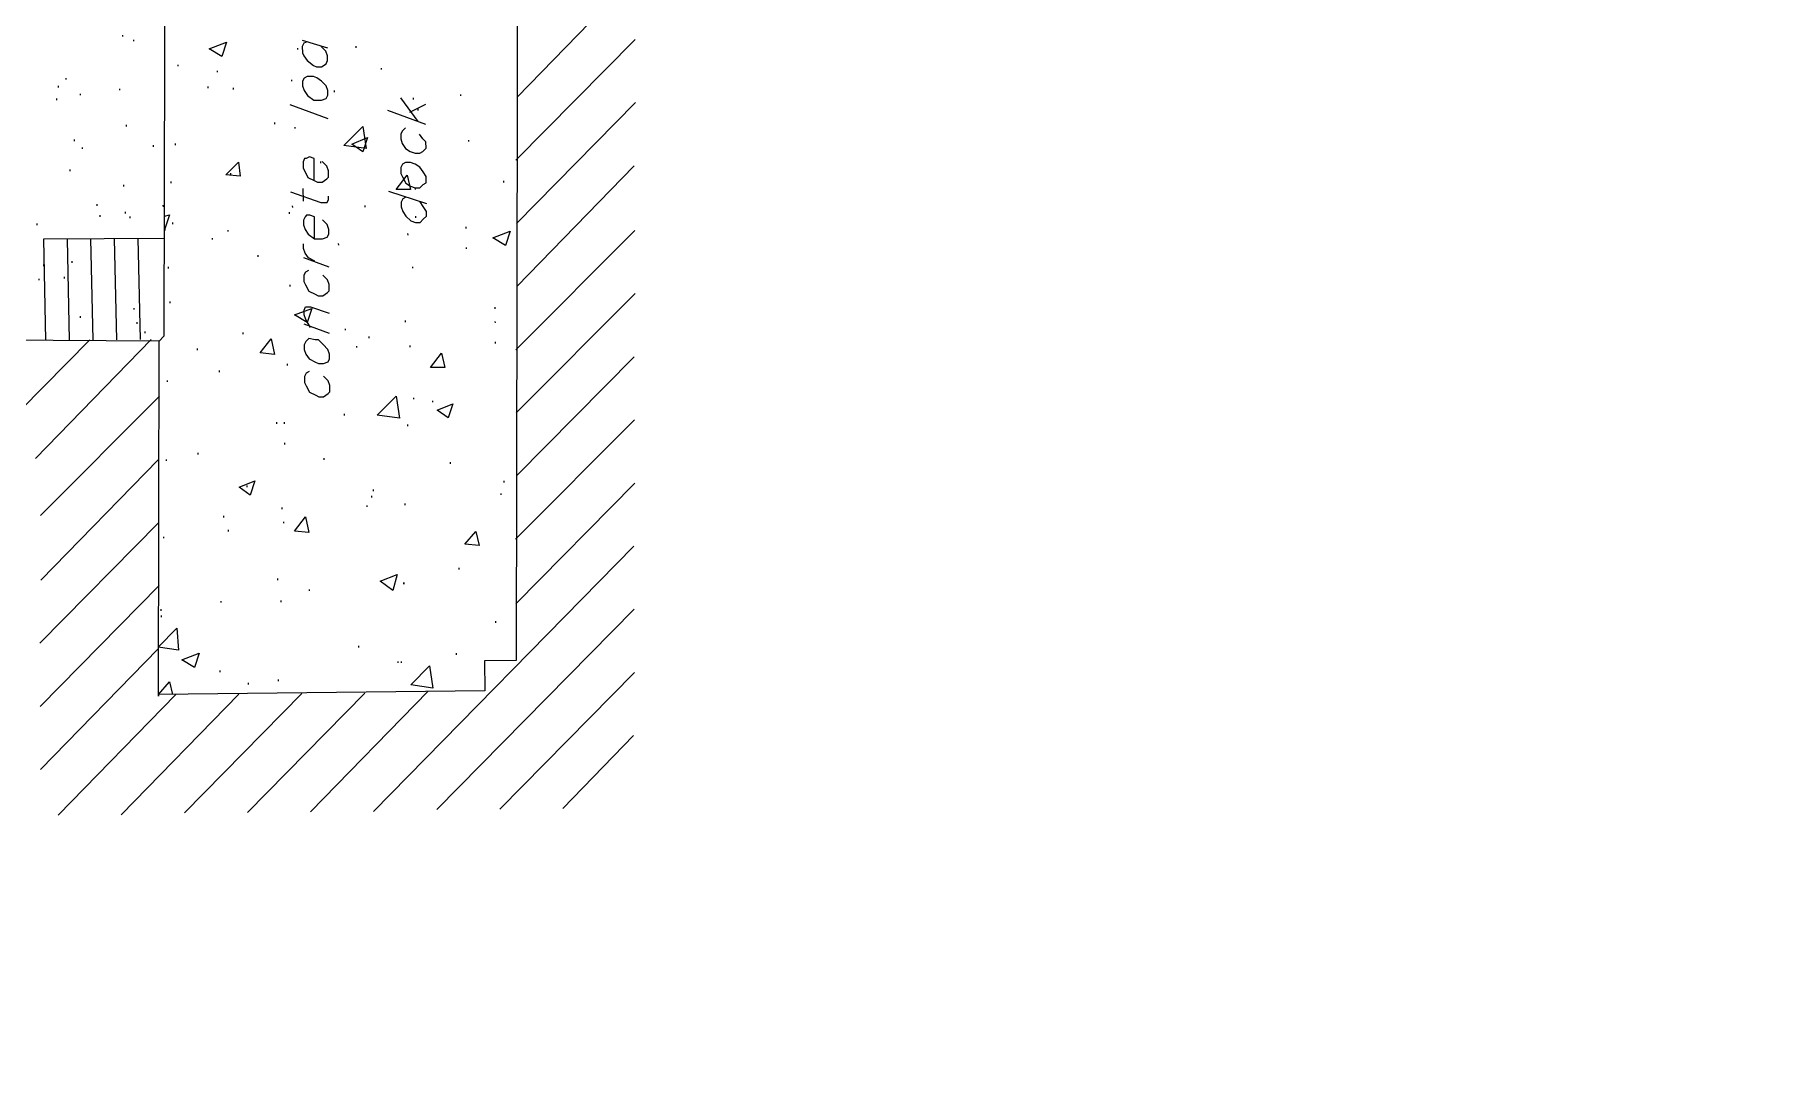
# Model space of a CAD drawing. Header units: inches. Extents: x -5728 to 15181, y 9834 to 15140.
# Drawn here: x 3914 to 4789, y 11093 to 11621 of the extents above; entities that cross this region are included whole.
import ezdxf

# ---------------------------------------------------------------- set-up
doc = ezdxf.new("R2010")
doc.units = ezdxf.units.IN
doc.header["$MEASUREMENT"] = 0
doc.linetypes.add('IMPORT-DASHEDX2 _4_', pattern=[0.1125, 0.075, -0.0375])
doc.layers.add('PDF_Geometry', color=1, linetype='Continuous', lineweight=9)
doc.layers.add('site plan converted for PDF_dwg', color=1, linetype='Continuous', lineweight=9)

# ---------------------------------------------------------------- blocks, each defined once
blk = doc.blocks.new('site plan converted for PDF_dwg-1480341-SITE PLAN')
at = {"layer": 'PDF_Geometry', "color": 155, "lineweight": 15}
for p, q in [((2026.52, 1725.8), (2086.52, 1786.6)), ((1826.52, 1758.6), (1826.52, 1757.8)), ((1832.12, 1756.2), (1832.12, 1755.4)), ((1915.32, 1751.4), (1915.32, 1750.6)), ((1917.72, 1755.4), (1930.52, 1751.4)), ((1944.92, 1752.2), (1944.92, 1751.4)), ((2025.72, 1693.8), (2086.52, 1754.6)), ((1854.52, 1743.4), (1854.52, 1742.6)), ((1793.72, 1733), (1793.72, 1732.2)), ((1797.72, 1737), (1797.72, 1736.2)), ((1874.52, 1740.2), (1874.52, 1739.4)), ((1912.12, 1735.4), (1912.12, 1734.6)), ((1957.72, 1741), (1957.72, 1740.2)), ((1792.92, 1726.6), (1792.92, 1725.8)), ((1804.92, 1729), (1804.92, 1728.2)), ((1824.92, 1731.4), (1824.92, 1730.6)), ((1869.72, 1732.2), (1869.72, 1731.4)), ((1882.52, 1731.4), (1882.52, 1730.6)), ((1933.72, 1729.8), (1933.72, 1729)), ((1967.32, 1725.8), (1976.12, 1713.8)), ((1973.72, 1725.8), (1973.72, 1725)), ((1997.72, 1727.4), (1997.72, 1726.6)), ((1930.52, 1715.4), (1911.32, 1722.6)), ((1980.12, 1712.2), (1960.92, 1719.4)), ((1972.12, 1718.6), (1980.12, 1722.6)), ((1976.12, 1720.2), (1976.12, 1719.4)), ((2025.72, 1661.8), (2086.52, 1722.6)), ((1828.12, 1713), (1828.12, 1712.2)), ((1903.32, 1713.8), (1903.32, 1713)), ((1913.72, 1711.4), (1913.72, 1710.6)), ((1801.72, 1705.8), (1801.72, 1705)), ((1805.72, 1701.8), (1805.72, 1701)), ((1841.72, 1702.6), (1841.72, 1701.8)), ((1852.92, 1703.4), (1852.92, 1702.6)), ((2001.72, 1704.2), (2001.72, 1703.4)), ((1799.32, 1690.6), (1799.32, 1689.8)), ((1926.52, 1693.8), (1926.52, 1693)), ((2025.72, 1629.8), (2085.72, 1690.6)), ((1826.52, 1682.6), (1826.52, 1681.8)), ((1850.52, 1684.2), (1850.52, 1683.4)), ((1880.92, 1688.2), (1880.92, 1687.4)), ((1917.72, 1673.8), (1917.72, 1680.2)), ((1974.52, 1680.2), (1974.52, 1679.4)), ((2019.32, 1683.4), (2019.32, 1682.6)), ((1812.92, 1673), (1812.92, 1672.2)), ((1846.52, 1672.2), (1846.52, 1671.4)), ((1912.12, 1671.4), (1912.12, 1670.6)), ((1948.92, 1671.4), (1948.92, 1670.6)), ((1960.92, 1678.6), (1980.12, 1672.2)), ((1782.52, 1663.4), (1782.52, 1662.6)), ((1814.52, 1667.4), (1814.52, 1666.6)), ((1827.32, 1669), (1827.32, 1668.2)), ((1829.72, 1666.6), (1829.72, 1665.8)), ((1851.32, 1663.4), (1851.32, 1662.6)), ((1910.52, 1668.2), (1910.52, 1667.4)), ((1974.52, 1665.8), (1974.52, 1665)), ((1797.72, 1655.4), (1798.52, 1604.2)), ((1809.72, 1655.4), (1810.52, 1604.2)), ((1821.72, 1655.4), (1822.52, 1604.2)), ((1833.72, 1655.4), (1834.52, 1604.2)), ((1871.32, 1655.4), (1871.32, 1654.6)), ((1879.32, 1659.4), (1879.32, 1658.6)), ((1970.52, 1657), (1970.52, 1656.2)), ((2000.12, 1660.2), (2000.12, 1659.4)), ((2024.92, 1597.8), (2085.72, 1657.8)), ((1894.52, 1646.6), (1894.52, 1645.8)), ((1930.52, 1640.2), (1917.72, 1645)), ((1935.32, 1652.2), (1935.32, 1651.4)), ((2000.12, 1649.8), (2000.12, 1649)), ((1785.72, 1642.6), (1785.72, 1641.8)), ((1796.12, 1636.2), (1796.12, 1635.4)), ((1800.12, 1644.2), (1800.12, 1643.4)), ((1848.92, 1641), (1848.92, 1640.2)), ((1972.92, 1640.2), (1972.92, 1639.4)), ((1783.32, 1635.4), (1783.32, 1634.6)), ((1910.52, 1631.4), (1910.52, 1630.6)), ((1831.32, 1620.2), (1831.32, 1619.4)), ((1849.72, 1623.4), (1849.72, 1622.6)), ((2014.52, 1619.4), (2014.52, 1618.6)), ((2024.92, 1565.8), (2085.72, 1625.8)), ((1804.12, 1616.2), (1804.12, 1615.4)), ((1832.92, 1613), (1832.92, 1612.2)), ((1930.52, 1606.6), (1917.72, 1611.4)), ((1968.92, 1613), (1968.92, 1612.2)), ((2014.52, 1612.2), (2014.52, 1611.4)), ((1749.72, 1545), (1808.92, 1604.2)), ((1780.92, 1544.2), (1840.12, 1604.2)), ((1836.92, 1608.2), (1836.92, 1607.4)), ((1886.52, 1607.4), (1886.52, 1606.6)), ((1938.52, 1609), (1938.52, 1608.2)), ((1950.52, 1605), (1950.52, 1604.2)), ((2014.52, 1601.8), (2014.52, 1601)), ((1863.32, 1599.4), (1863.32, 1598.6)), ((1944.12, 1600.2), (1944.12, 1599.4)), ((1971.32, 1600.2), (1971.32, 1599.4)), ((2024.92, 1533.8), (2084.92, 1593.8)), ((1874.52, 1588.2), (1874.52, 1587.4)), ((1908.92, 1591.4), (1908.92, 1590.6)), ((1783.32, 1515.4), (1844.12, 1575.4)), ((1848.12, 1583.4), (1848.12, 1582.6)), ((1972.92, 1573.8), (1972.92, 1573)), ((1982.52, 1572.2), (1982.52, 1571.4)), ((1903.32, 1561.8), (1903.32, 1561)), ((1907.32, 1561.8), (1907.32, 1561)), ((1937.72, 1565.8), (1937.72, 1565)), ((1969.72, 1560.2), (1969.72, 1559.4)), ((2024.12, 1501.8), (2084.92, 1561.8)), ((1907.32, 1551.4), (1907.32, 1550.6)), ((1783.32, 1482.6), (1843.32, 1543.4)), ((1847.32, 1543.4), (1847.32, 1542.6)), ((1863.32, 1546.6), (1863.32, 1545.8)), ((1927.32, 1543.4), (1927.32, 1542.6)), ((1991.32, 1541), (1991.32, 1540.2)), ((2018.52, 1531.4), (2018.52, 1530.6)), ((1888.12, 1529.8), (1888.12, 1529)), ((1951.32, 1524.2), (1951.32, 1523.4)), ((1952.12, 1527.4), (1952.12, 1526.6)), ((2016.92, 1525), (2016.92, 1524.2)), ((2024.12, 1469), (2084.92, 1529.8)), ((1876.12, 1514.6), (1876.12, 1513.8)), ((1905.72, 1518.6), (1905.72, 1517.8)), ((1948.92, 1519.4), (1948.92, 1518.6)), ((1968.12, 1520.2), (1968.12, 1519.4)), ((1782.52, 1450.6), (1843.32, 1511.4)), ((1878.52, 1507.4), (1878.52, 1506.6)), ((1906.52, 1511.4), (1906.52, 1510.6)), ((1845.72, 1504.2), (1845.72, 1503.4)), ((1951.32, 1364.2), (2084.12, 1497.8)), ((1782.52, 1418.6), (1843.32, 1479.4)), ((1903.32, 1482.6), (1903.32, 1481.8)), ((1995.32, 1487.4), (1995.32, 1486.6)), ((1874.52, 1471.4), (1874.52, 1470.6)), ((1904.92, 1471.4), (1904.92, 1470.6)), ((1919.32, 1477), (1919.32, 1476.2)), ((1844.12, 1467.4), (1844.12, 1466.6)), ((1844.12, 1464.2), (1844.12, 1463.4)), ((1983.32, 1365), (2084.12, 1465.8)), ((2013.72, 1460.2), (2013.72, 1459.4)), ((1782.52, 1386.6), (1842.52, 1447.4)), ((1944.12, 1448.2), (1944.12, 1447.4)), ((1993.72, 1444.2), (1993.72, 1443.4)), ((1873.72, 1436.2), (1873.72, 1435.4)), ((1964.12, 1440.2), (1964.12, 1439.4)), ((1965.72, 1440.2), (1965.72, 1439.4)), ((1888.12, 1429.8), (1888.12, 1429)), ((1903.32, 1431.4), (1903.32, 1430.6)), ((2015.32, 1365), (2084.12, 1433.8)), ((1791.32, 1363.4), (1851.32, 1424.2)), ((1823.32, 1363.4), (1883.32, 1424.2)), ((1855.32, 1364.2), (1915.32, 1424.2)), ((1887.32, 1364.2), (1947.32, 1424.2)), ((1919.32, 1364.2), (1979.32, 1425)), ((2047.32, 1365), (2083.32, 1401.8))]:
    blk.add_line(p, q, dxfattribs=at)
at = {"layer": 'PDF_Geometry', "color": 165, "lineweight": 25, "flags": 128}
blk.add_lwpolyline([(3471.32, 1902.6), (2028.12, 1914.6), (2024.12, 1440.2), (2008.12, 1440.2), (2008.12, 1425), (1842.52, 1424.2), (1844.12, 1603.4), (1278.52, 1610.6), (1220.92, 1562.6), (1217.72, 1154.6), (1384.12, 928.2), (2006.52, 928.2), (2005.72, 785), (1828.92, 787.4), (1827.32, 526.6), (3939.32, 504.2)], dxfattribs=at)
at = {"layer": 'PDF_Geometry', "color": 155, "lineweight": 15, "flags": 128}
for points in [[(2038.52, 1967.4), (1849.72, 1969.8), (1846.52, 1605.8), (1844.12, 1603.4)], [(1920.12, 1754.6), (1918.52, 1753.8), (1917.72, 1752.2), (1917.72, 1749), (1918.52, 1747.4), (1920.12, 1745), (1923.32, 1742.6), (1924.92, 1741.8), (1927.32, 1741.8), (1929.72, 1743.4), (1930.52, 1745), (1930.52, 1747.4), (1929.72, 1749.8), (1927.32, 1752.2)], [(1969.72, 1710.6), (1968.12, 1709), (1967.32, 1707.4), (1967.32, 1705), (1968.12, 1702.6), (1969.72, 1700.2), (1972.12, 1698.6), (1974.52, 1697.8), (1976.92, 1697.8), (1978.52, 1698.6), (1980.12, 1700.2), (1980.12, 1703.4), (1978.52, 1705), (1976.92, 1707.4)], [(1923.32, 1684.2), (1923.32, 1695.4), (1920.92, 1696.2), (1919.32, 1695.4), (1918.52, 1695.4), (1917.72, 1693.8), (1917.72, 1690.6), (1918.52, 1689), (1920.12, 1685.8), (1923.32, 1684.2), (1924.92, 1683.4), (1927.32, 1683.4), (1929.72, 1685), (1930.52, 1685.8), (1930.52, 1689), (1929.72, 1691.4), (1927.32, 1693.8)], [(1911.32, 1678.6), (1926.52, 1673), (1929.72, 1673), (1930.52, 1674.6), (1930.52, 1676.2)], [(1969.72, 1675.4), (1968.12, 1674.6), (1967.32, 1673), (1967.32, 1670.6), (1968.12, 1668.2), (1969.72, 1665.8), (1972.12, 1663.4), (1974.52, 1662.6), (1976.92, 1662.6), (1978.52, 1664.2), (1980.12, 1665.8), (1980.12, 1668.2), (1978.52, 1670.6), (1976.92, 1673)], [(1847.32, 1666.6), (1849.72, 1667.4), (1847.32, 1660.2), (1847.32, 1659.4)], [(1923.32, 1654.6), (1923.32, 1665.8), (1920.92, 1666.6), (1919.32, 1666.6), (1918.52, 1665.8), (1917.72, 1664.2), (1917.72, 1661.8), (1918.52, 1659.4), (1920.12, 1657), (1923.32, 1654.6), (1927.32, 1654.6), (1929.72, 1655.4), (1930.52, 1657), (1930.52, 1659.4), (1929.72, 1661.8), (1927.32, 1664.2)], [(1847.32, 1655.4), (1785.72, 1655.4), (1786.52, 1604.2)], [(1923.32, 1643.4), (1920.12, 1645), (1918.52, 1647.4), (1917.72, 1649.8), (1917.72, 1652.2)], [(1920.12, 1638.6), (1918.52, 1637.8), (1917.72, 1636.2), (1917.72, 1633), (1918.52, 1631.4), (1920.12, 1628.2), (1923.32, 1626.6), (1924.92, 1625.8), (1927.32, 1625.8), (1929.72, 1627.4), (1930.52, 1628.2), (1930.52, 1631.4), (1929.72, 1633.8), (1927.32, 1636.2)], [(1920.92, 1609.8), (1918.52, 1613.8), (1917.72, 1616.2), (1917.72, 1618.6), (1918.52, 1620.2), (1920.92, 1620.2), (1930.52, 1617)], [(1920.12, 1587.4), (1918.52, 1586.6), (1917.72, 1585), (1917.72, 1581.8), (1918.52, 1580.2), (1920.12, 1577), (1923.32, 1575.4), (1924.92, 1574.6), (1927.32, 1574.6), (1929.72, 1576.2), (1930.52, 1577), (1930.52, 1580.2), (1929.72, 1582.6), (1927.32, 1585)], [(1842.52, 1424.2), (1842.52, 1423.4), (1842.52, 1424.2), (1848.12, 1430.6), (1849.72, 1424.2)]]:
    blk.add_lwpolyline(points, dxfattribs=at)
for points in [[(1879.32, 1754.6), (1876.92, 1747.4), (1870.52, 1751.4)], [(1917.72, 1732.2), (1918.52, 1729.8), (1920.12, 1727.4), (1923.32, 1725), (1927.32, 1725), (1929.72, 1725.8), (1930.52, 1727.4), (1930.52, 1729.8), (1929.72, 1732.2), (1927.32, 1734.6), (1924.92, 1736.2), (1923.32, 1737), (1920.12, 1737), (1918.52, 1736.2), (1917.72, 1734.6)], [(1949.72, 1700.2), (1938.52, 1701.8), (1948.12, 1711.4)], [(1950.52, 1705.8), (1948.12, 1698.6), (1942.52, 1702.6)], [(1884.92, 1693.8), (1885.72, 1686.6), (1878.52, 1687.4)], [(1967.32, 1687.4), (1968.12, 1685.8), (1969.72, 1682.6), (1972.12, 1681), (1974.52, 1680.2), (1976.92, 1680.2), (1978.52, 1681.8), (1980.12, 1682.6), (1980.12, 1685.8), (1978.52, 1688.2), (1976.92, 1690.6), (1974.52, 1692.2), (1972.12, 1693), (1969.72, 1693), (1968.12, 1692.2), (1967.32, 1690.6)], [(1970.52, 1686.6), (1972.12, 1679.4), (1964.92, 1679.4)], [(2022.52, 1657.8), (2020.12, 1650.6), (2013.72, 1654.6)], [(1921.72, 1619.4), (1919.32, 1612.2), (1912.92, 1616.2)], [(1900.92, 1604.2), (1902.52, 1596.2), (1895.32, 1597)], [(1917.72, 1598.6), (1918.52, 1596.2), (1920.12, 1593.8), (1923.32, 1592.2), (1924.92, 1591.4), (1927.32, 1591.4), (1929.72, 1592.2), (1930.52, 1593.8), (1930.52, 1596.2), (1929.72, 1598.6), (1927.32, 1601), (1924.92, 1603.4), (1923.32, 1603.4), (1920.12, 1604.2), (1918.52, 1602.6), (1917.72, 1601)], [(1987.32, 1596.2), (1988.92, 1589), (1981.72, 1589)], [(1965.72, 1563.4), (1954.52, 1565), (1964.12, 1574.6)], [(1992.92, 1570.6), (1990.52, 1563.4), (1984.92, 1567.4)], [(1892.12, 1532.2), (1889.72, 1525), (1884.12, 1529)], [(1917.72, 1513.8), (1919.32, 1505.8), (1912.12, 1506.6)], [(2004.12, 1505.8), (2005.72, 1498.6), (1998.52, 1499.4)], [(1964.12, 1484.2), (1961.72, 1476.2), (1955.32, 1481)], [(1967.32, 1479.4), (1967.32, 1480.2)], [(1852.92, 1446.6), (1842.52, 1448.2), (1852.12, 1457.8)], [(1863.32, 1445), (1860.92, 1437.8), (1854.52, 1441.8)], [(1981.72, 1426.6), (1970.52, 1428.2), (1980.12, 1437.8)]]:
    blk.add_lwpolyline(points, close=True, dxfattribs=at)

msp = doc.modelspace()

# ---------------------------------------------------------------- block references
at = {"layer": 'site plan converted for PDF_dwg', "color": 147, "linetype": 'IMPORT-DASHEDX2 _4_', "rotation": 0.383349167194431}
msp.add_blockref('site plan converted for PDF_dwg-1480341-SITE PLAN', (2144.04, 9849.68), dxfattribs=at)

doc.saveas('drawing.dxf')
